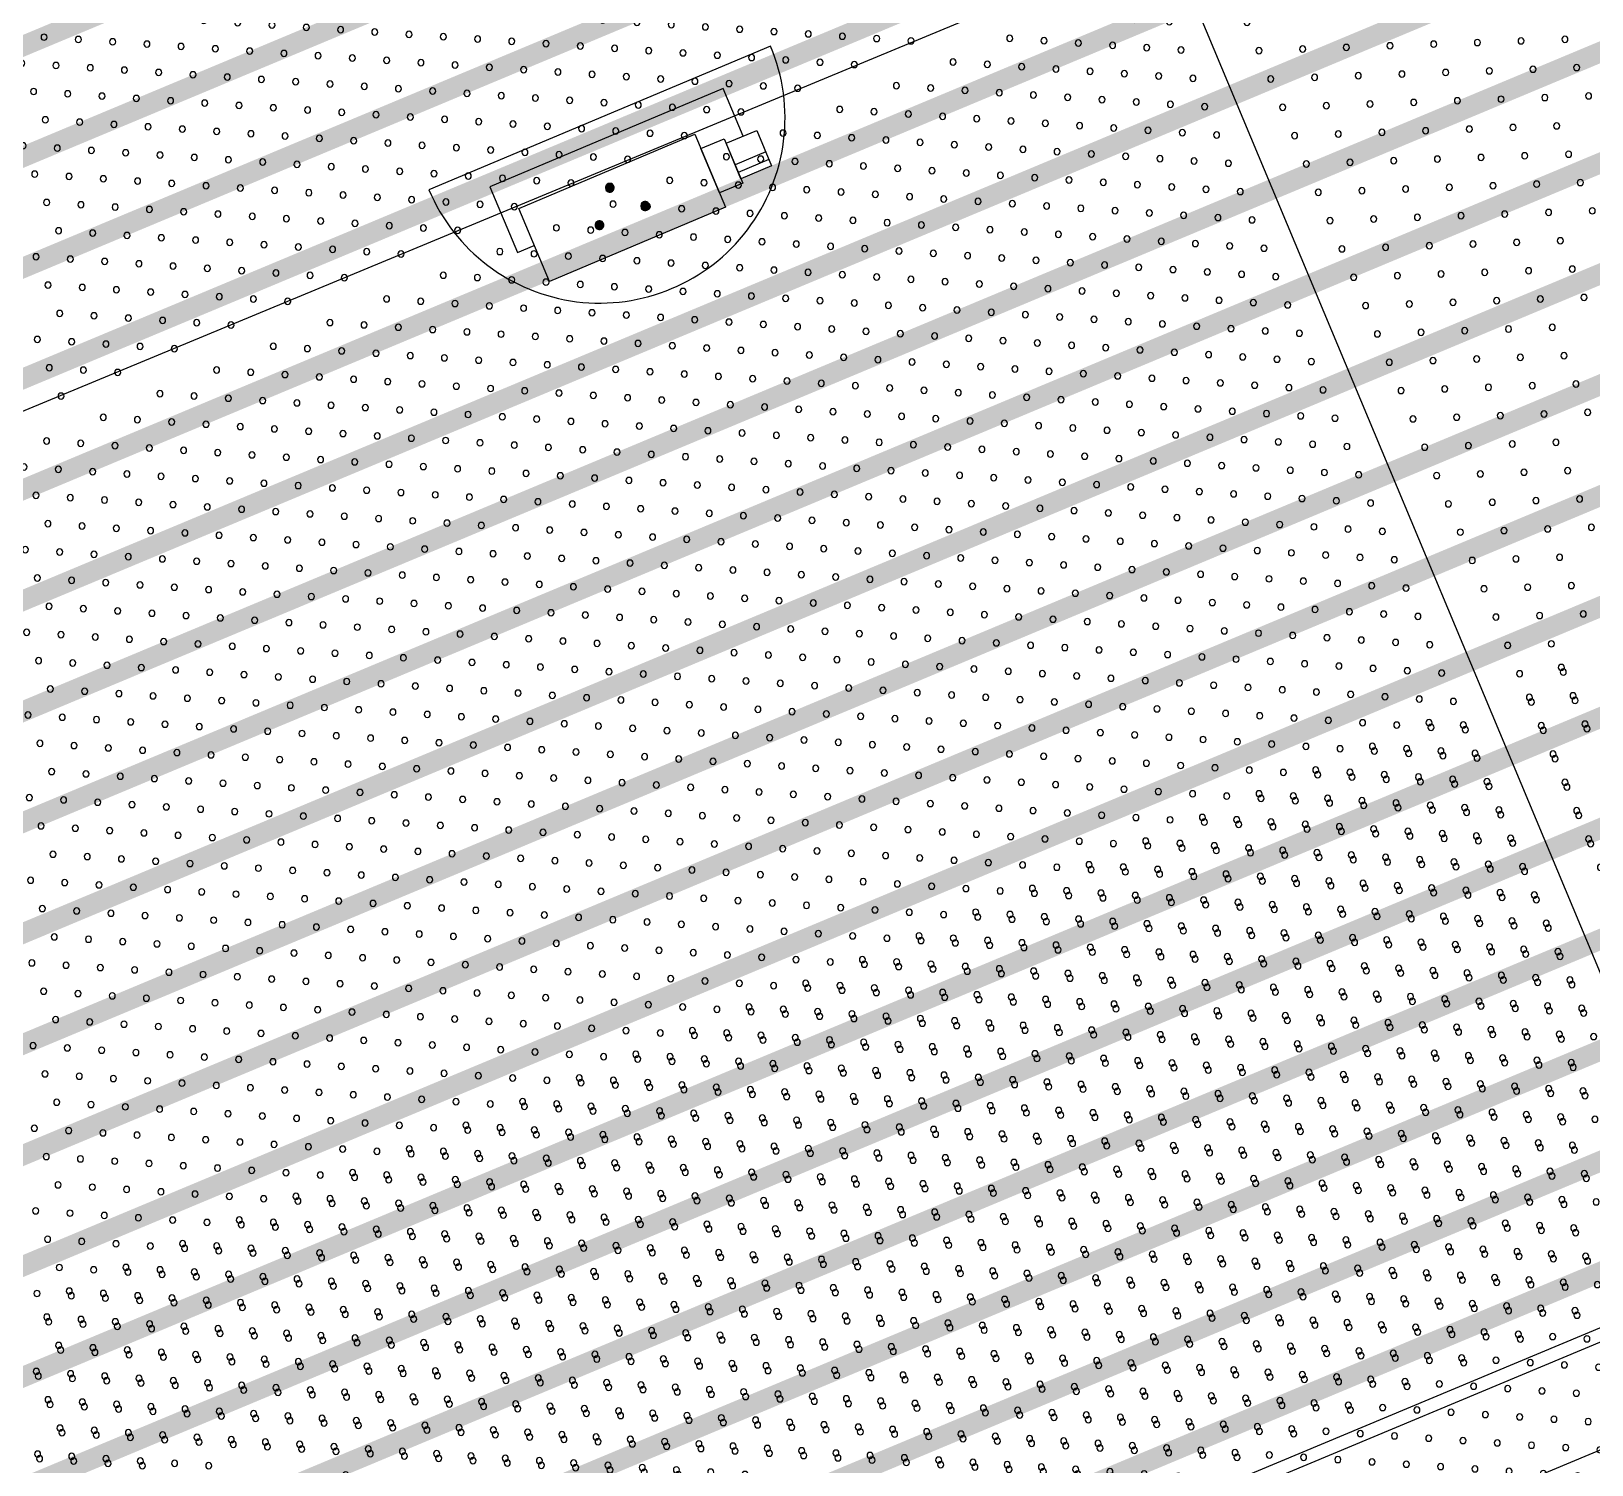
# Model space of a CAD drawing. Header units: millimetres. Extents: x 712803 to 922331, y -1382701 to -1225629.
# Drawn here: x 812058 to 813583, y -1277630 to -1276229 of the extents above; entities that cross this region are included whole.
import ezdxf

# ---------------------------------------------------------------- set-up
doc = ezdxf.new("R2010")
doc.units = ezdxf.units.MM
doc.header["$LTSCALE"] = 10
doc.header["$MEASUREMENT"] = 0
doc.linetypes.add('CENTER', pattern=[50.8, 31.75, -6.35, 6.35, -6.35])
for name, color, linetype in [('I—平顶-投影仪、监控', 62, 'Continuous'), ('I—平顶—分格线', 8, 'Continuous'), ('I—平顶—暖通', 144, 'Continuous'), ('I—平顶—灯具', 62, 'Continuous')]:
    doc.layers.add(name, color=color, linetype=linetype)

# ---------------------------------------------------------------- blocks, each defined once
blk = doc.blocks.new('4560')
at = {"layer": 'I—平顶—分格线', "color": 1}
for centre in [(-2960, -440), (-2960, -470), (-2960, -500), (-2960, -530), (-2920, -545), (-2960, -560), (-2920, -575), (-2960, -590), (-2920, -605), (-2960, -620), (-2920, -635), (-2960, -650), (-2880, -650), (-2920, -665), (-2960, -680), (-2880, -680), (-2920, -695), (-2960, -710), (-2880, -710), (-2920, -725), (-2840, -725), (-2960, -740), (-2880, -740), (-2920, -755), (-2840, -755), (-2960, -770), (-2880, -770), (-2920, -785), (-2840, -785), (-2960, -800), (-2880, -800), (-2920, -815), (-2840, -815), (-2960, -830), (-2880, -830), (-2800, -830), (-2920, -845), (-2840, -845), (-2960, -860), (-2880, -860), (-2800, -860), (-2920, -875), (-2840, -875), (-2960, -890), (-2880, -890), (-2800, -890), (-2920, -905), (-2840, -905), (-2960, -920), (-2880, -920), (-2800, -920), (-2920, -935), (-2840, -935), (-2760, -935), (-2960, -950), (-2880, -950), (-2800, -950), (-2920, -965), (-2840, -965), (-2760, -965), (-2960, -980), (-2880, -980), (-2800, -980), (-2920, -995), (-2840, -995), (-2760, -995), (-2960, -1010), (-2880, -1010), (-2800, -1010), (-2720, -1010), (-2920, -1025), (-2840, -1025), (-2760, -1025), (-2960, -1040), (-2920, -1055), (-2880, -1040), (-2840, -1055), (-2800, -1040), (-2760, -1055), (-2720, -1040), (-2960, -1070), (-2880, -1070), (-2800, -1070), (-2720, -1070), (-2920, -1085), (-2840, -1085), (-2760, -1085), (-2960, -1100), (-2880, -1100), (-2800, -1100), (-2720, -1100), (-2920, -1115), (-2840, -1115), (-2760, -1115), (-2680, -1115), (-2960, -1130), (-2880, -1130), (-2800, -1130), (-2720, -1130), (-2920, -1145), (-2840, -1145), (-2760, -1145), (-2680, -1145), (-2960, -1160), (-2880, -1160), (-2800, -1160), (-2720, -1160), (-2920, -1175), (-2840, -1175), (-2760, -1175), (-2680, -1175), (-2960, -1190), (-2880, -1190), (-2800, -1190), (-2720, -1190), (-2920, -1205), (-2840, -1205), (-2760, -1205), (-2960, -1220), (-2880, -1220), (-2800, -1220), (-2920, -1235), (-2840, -1235), (-2960, -1250), (-2880, -1250), (-2920, -1265), (-2960, -1280), (-2960, -1310), (-2920, -1325), (-2960, -1340), (-2920, -1355), (-2960, -1370), (-2920, -1385)]:
    blk.add_circle(centre, 3, dxfattribs=at)
blk = doc.blocks.new('30-2')
at = {"layer": 'I—平顶—分格线'}
for centre in [(-1250, -634.7), (-470, -634.7), (-1325, -664.7), (-1295, -664.7), (-1265, -664.7), (-1235, -664.7), (-545, -664.7), (-515, -664.7), (-485, -664.7), (-455, -664.7), (-1370, -694.7), (-1340, -694.7), (-1310, -694.7), (-1280, -694.7), (-1250, -694.7), (-1220, -694.7), (-620, -694.7), (-590, -694.7), (-560, -694.7), (-530, -694.7), (-500, -694.7), (-470, -694.7), (-440, -694.7), (-1385, -724.7), (-1355, -724.7), (-1325, -724.7), (-1295, -724.7), (-1265, -724.7), (-1235, -724.7), (-1205, -724.7), (-695, -724.7), (-665, -724.7), (-635, -724.7), (-605, -724.7), (-575, -724.7), (-545, -724.7), (-515, -724.7), (-485, -724.7), (-455, -724.7), (-425, -724.7), (-1370, -754.7), (-1340, -754.7), (-1310, -754.7), (-1280, -754.7), (-1250, -754.7), (-1220, -754.7), (-1190, -754.7), (-770, -754.7), (-740, -754.7), (-710, -754.7), (-680, -754.7), (-650, -754.7), (-620, -754.7), (-590, -754.7), (-560, -754.7), (-530, -754.7), (-500, -754.7), (-470, -754.7), (-440, -754.7), (-1385, -784.7), (-1355, -784.7), (-1325, -784.7), (-1295, -784.7), (-1265, -784.7), (-1235, -784.7), (-1205, -784.7), (-1175, -784.7), (-845, -784.7), (-815, -784.7), (-785, -784.7), (-755, -784.7), (-725, -784.7), (-695, -784.7), (-665, -784.7), (-635, -784.7), (-605, -784.7), (-575, -784.7), (-545, -784.7), (-515, -784.7), (-485, -784.7), (-455, -784.7), (-425, -784.7), (-1370, -814.7), (-1340, -814.7), (-1310, -814.7), (-1280, -814.7), (-1250, -814.7), (-1220, -814.7), (-1190, -814.7), (-920, -814.7), (-890, -814.7), (-860, -814.7), (-830, -814.7), (-800, -814.7), (-770, -814.7), (-740, -814.7), (-710, -814.7), (-680, -814.7), (-650, -814.7), (-620, -814.7), (-590, -814.7), (-560, -814.7), (-530, -814.7), (-500, -814.7), (-470, -814.7), (-440, -814.7), (-410, -814.7), (-1385, -844.7), (-1355, -844.7), (-1325, -844.7), (-1295, -844.7), (-1265, -844.7), (-1235, -844.7), (-1205, -844.7), (-1175, -844.7), (-995, -844.7), (-965, -844.7), (-935, -844.7), (-905, -844.7), (-875, -844.7), (-845, -844.7), (-815, -844.7), (-785, -844.7), (-755, -844.7), (-725, -844.7), (-695, -844.7), (-665, -844.7), (-635, -844.7), (-605, -844.7), (-575, -844.7), (-545, -844.7), (-515, -844.7), (-485, -844.7), (-455, -844.7), (-425, -844.7), (-395, -844.7), (-1370, -874.7), (-1340, -874.7), (-1310, -874.7), (-1280, -874.7), (-1250, -874.7), (-1220, -874.7), (-1190, -874.7), (-1160, -874.7), (-1070, -874.7), (-1040, -874.7), (-1010, -874.7), (-980, -874.7), (-950, -874.7), (-920, -874.7), (-890, -874.7), (-860, -874.7), (-830, -874.7), (-800, -874.7), (-770, -874.7), (-740, -874.7), (-710, -874.7), (-680, -874.7), (-650, -874.7), (-620, -874.7), (-590, -874.7), (-560, -874.7), (-530, -874.7), (-500, -874.7), (-470, -874.7), (-440, -874.7), (-410, -874.7), (-380, -874.7), (-1385, -904.7), (-1355, -904.7), (-1325, -904.7), (-1295, -904.7), (-1265, -904.7), (-1235, -904.7), (-1205, -904.7), (-1175, -904.7), (-1145, -904.7), (-1115, -904.7), (-1085, -904.7), (-1055, -904.7), (-1025, -904.7), (-995, -904.7), (-965, -904.7), (-935, -904.7), (-905, -904.7), (-875, -904.7), (-845, -904.7), (-815, -904.7), (-785, -904.7), (-755, -904.7), (-725, -904.7), (-695, -904.7), (-665, -904.7), (-635, -904.7), (-605, -904.7), (-575, -904.7), (-545, -904.7), (-515, -904.7), (-485, -904.7), (-455, -904.7), (-425, -904.7), (-395, -904.7), (-365, -904.7), (-1370, -934.7), (-1340, -934.7), (-1310, -934.7), (-1280, -934.7), (-1250, -934.7), (-1220, -934.7), (-1190, -934.7), (-1160, -934.7), (-1130, -934.7), (-1100, -934.7), (-1070, -934.7), (-1040, -934.7), (-1010, -934.7), (-980, -934.7), (-950, -934.7), (-920, -934.7), (-890, -934.7), (-860, -934.7), (-830, -934.7), (-800, -934.7), (-770, -934.7), (-740, -934.7), (-710, -934.7), (-680, -934.7), (-650, -934.7), (-620, -934.7), (-590, -934.7), (-560, -934.7), (-530, -934.7), (-500, -934.7), (-470, -934.7), (-440, -934.7), (-410, -934.7), (-380, -934.7), (-350, -934.7), (-1385, -964.7), (-1355, -964.7), (-1325, -964.7), (-1295, -964.7), (-1265, -964.7), (-1235, -964.7), (-1205, -964.7), (-1175, -964.7), (-1145, -964.7), (-1115, -964.7), (-1085, -964.7), (-1055, -964.7), (-1025, -964.7), (-995, -964.7), (-965, -964.7), (-935, -964.7), (-905, -964.7), (-875, -964.7), (-845, -964.7), (-815, -964.7), (-785, -964.7), (-755, -964.7), (-725, -964.7), (-695, -964.7), (-665, -964.7), (-635, -964.7), (-605, -964.7), (-575, -964.7), (-545, -964.7), (-515, -964.7), (-485, -964.7), (-455, -964.7), (-425, -964.7), (-395, -964.7), (-365, -964.7), (-335, -964.7), (-1370, -994.7), (-1340, -994.7), (-1310, -994.7), (-1280, -994.7), (-1250, -994.7), (-1220, -994.7), (-1190, -994.7), (-1160, -994.7), (-1130, -994.7), (-1100, -994.7), (-1070, -994.7), (-1040, -994.7), (-1010, -994.7), (-980, -994.7), (-950, -994.7), (-920, -994.7), (-890, -994.7), (-860, -994.7), (-830, -994.7), (-800, -994.7), (-770, -994.7), (-740, -994.7), (-710, -994.7), (-680, -994.7), (-650, -994.7), (-620, -994.7), (-590, -994.7), (-560, -994.7), (-530, -994.7), (-500, -994.7), (-470, -994.7), (-440, -994.7), (-410, -994.7), (-380, -994.7), (-350, -994.7), (-320, -994.7), (-1385, -1024.7), (-1355, -1024.7), (-1325, -1024.7), (-1295, -1024.7), (-1265, -1024.7), (-1235, -1024.7), (-1205, -1024.7), (-1175, -1024.7), (-1145, -1024.7), (-1115, -1024.7), (-1085, -1024.7), (-1055, -1024.7), (-1025, -1024.7), (-995, -1024.7), (-965, -1024.7), (-935, -1024.7), (-905, -1024.7), (-875, -1024.7), (-845, -1024.7), (-815, -1024.7), (-785, -1024.7), (-755, -1024.7), (-725, -1024.7), (-695, -1024.7), (-665, -1024.7), (-635, -1024.7), (-605, -1024.7), (-575, -1024.7), (-545, -1024.7), (-515, -1024.7), (-485, -1024.7), (-455, -1024.7), (-425, -1024.7), (-395, -1024.7), (-365, -1024.7), (-335, -1024.7), (-305, -1024.7), (-1370, -1054.7), (-1340, -1054.7), (-1310, -1054.7), (-1280, -1054.7), (-1250, -1054.7), (-1220, -1054.7), (-1190, -1054.7), (-1160, -1054.7), (-1130, -1054.7), (-1100, -1054.7), (-1070, -1054.7), (-1040, -1054.7), (-1010, -1054.7), (-980, -1054.7), (-950, -1054.7), (-920, -1054.7), (-890, -1054.7), (-860, -1054.7), (-830, -1054.7), (-800, -1054.7), (-770, -1054.7), (-740, -1054.7), (-710, -1054.7), (-680, -1054.7), (-650, -1054.7), (-620, -1054.7), (-590, -1054.7), (-560, -1054.7), (-530, -1054.7), (-500, -1054.7), (-470, -1054.7), (-440, -1054.7), (-410, -1054.7), (-380, -1054.7), (-350, -1054.7), (-320, -1054.7), (-290, -1054.7), (-80, -1054.7), (-50, -1054.7), (-20, -1054.7), (-1385, -1084.7), (-1355, -1084.7), (-1325, -1084.7), (-1295, -1084.7), (-1265, -1084.7), (-1235, -1084.7), (-1205, -1084.7), (-1175, -1084.7), (-1145, -1084.7), (-1115, -1084.7), (-1085, -1084.7), (-1055, -1084.7), (-1025, -1084.7), (-995, -1084.7), (-965, -1084.7), (-935, -1084.7), (-905, -1084.7), (-875, -1084.7), (-845, -1084.7), (-815, -1084.7), (-785, -1084.7), (-755, -1084.7), (-725, -1084.7), (-695, -1084.7), (-665, -1084.7), (-635, -1084.7), (-605, -1084.7), (-575, -1084.7), (-545, -1084.7), (-515, -1084.7), (-485, -1084.7), (-455, -1084.7), (-425, -1084.7), (-395, -1084.7), (-365, -1084.7), (-335, -1084.7), (-305, -1084.7), (-275, -1084.7), (-155, -1084.7), (-125, -1084.7), (-95, -1084.7), (-65, -1084.7), (-35, -1084.7), (-1370, -1114.7), (-1340, -1114.7), (-1310, -1114.7), (-1280, -1114.7), (-1250, -1114.7), (-1220, -1114.7), (-1190, -1114.7), (-1160, -1114.7), (-1130, -1114.7), (-1100, -1114.7), (-1070, -1114.7), (-1040, -1114.7), (-1010, -1114.7), (-980, -1114.7), (-950, -1114.7), (-920, -1114.7), (-890, -1114.7), (-860, -1114.7), (-830, -1114.7), (-800, -1114.7), (-770, -1114.7), (-740, -1114.7), (-710, -1114.7), (-680, -1114.7), (-650, -1114.7), (-620, -1114.7), (-590, -1114.7), (-560, -1114.7), (-530, -1114.7), (-500, -1114.7), (-470, -1114.7), (-440, -1114.7), (-410, -1114.7), (-380, -1114.7), (-350, -1114.7), (-320, -1114.7), (-290, -1114.7), (-260, -1114.7), (-230, -1114.7), (-200, -1114.7), (-170, -1114.7), (-140, -1114.7), (-110, -1114.7), (-80, -1114.7), (-50, -1114.7), (-20, -1114.7), (-1385, -1144.7), (-1355, -1144.7), (-1325, -1144.7), (-1295, -1144.7), (-1265, -1144.7), (-1235, -1144.7), (-1205, -1144.7), (-1175, -1144.7), (-1145, -1144.7), (-1115, -1144.7), (-1085, -1144.7), (-1055, -1144.7), (-1025, -1144.7), (-995, -1144.7), (-965, -1144.7), (-935, -1144.7), (-905, -1144.7), (-875, -1144.7), (-845, -1144.7), (-815, -1144.7), (-785, -1144.7), (-755, -1144.7), (-725, -1144.7), (-695, -1144.7), (-665, -1144.7), (-635, -1144.7), (-605, -1144.7), (-575, -1144.7), (-545, -1144.7), (-515, -1144.7), (-485, -1144.7), (-455, -1144.7), (-425, -1144.7), (-395, -1144.7), (-365, -1144.7), (-335, -1144.7), (-305, -1144.7), (-275, -1144.7), (-245, -1144.7), (-215, -1144.7), (-185, -1144.7), (-155, -1144.7), (-125, -1144.7), (-95, -1144.7), (-65, -1144.7), (-35, -1144.7), (-1370, -1174.7), (-1340, -1174.7), (-1310, -1174.7), (-1280, -1174.7), (-1250, -1174.7), (-1220, -1174.7), (-1190, -1174.7), (-1160, -1174.7), (-1130, -1174.7), (-1100, -1174.7), (-1070, -1174.7), (-1040, -1174.7), (-1010, -1174.7), (-980, -1174.7), (-950, -1174.7), (-920, -1174.7), (-890, -1174.7), (-860, -1174.7), (-830, -1174.7), (-800, -1174.7), (-770, -1174.7), (-740, -1174.7), (-710, -1174.7), (-680, -1174.7), (-650, -1174.7), (-620, -1174.7), (-590, -1174.7), (-560, -1174.7), (-530, -1174.7), (-500, -1174.7), (-470, -1174.7), (-440, -1174.7), (-410, -1174.7), (-380, -1174.7), (-350, -1174.7), (-320, -1174.7), (-290, -1174.7), (-260, -1174.7), (-230, -1174.7), (-200, -1174.7), (-170, -1174.7), (-140, -1174.7), (-110, -1174.7), (-80, -1174.7), (-50, -1174.7), (-20, -1174.7), (-1385, -1204.7), (-1355, -1204.7), (-1325, -1204.7), (-1295, -1204.7), (-1265, -1204.7), (-1235, -1204.7), (-1205, -1204.7), (-1175, -1204.7), (-1145, -1204.7), (-1115, -1204.7), (-1085, -1204.7), (-1055, -1204.7), (-1025, -1204.7), (-995, -1204.7), (-965, -1204.7), (-935, -1204.7), (-905, -1204.7), (-875, -1204.7), (-845, -1204.7), (-815, -1204.7), (-785, -1204.7), (-755, -1204.7), (-725, -1204.7), (-695, -1204.7), (-665, -1204.7), (-635, -1204.7), (-605, -1204.7), (-575, -1204.7), (-545, -1204.7), (-515, -1204.7), (-485, -1204.7), (-455, -1204.7), (-425, -1204.7), (-395, -1204.7), (-365, -1204.7), (-335, -1204.7), (-305, -1204.7), (-275, -1204.7), (-245, -1204.7), (-215, -1204.7), (-185, -1204.7), (-155, -1204.7), (-125, -1204.7), (-95, -1204.7), (-65, -1204.7), (-35, -1204.7), (-1370, -1234.7), (-1340, -1234.7), (-1310, -1234.7), (-1280, -1234.7), (-1250, -1234.7), (-1220, -1234.7), (-1190, -1234.7), (-1160, -1234.7), (-1130, -1234.7), (-1100, -1234.7), (-1070, -1234.7), (-1040, -1234.7), (-1010, -1234.7), (-980, -1234.7), (-950, -1234.7), (-920, -1234.7), (-890, -1234.7), (-860, -1234.7), (-830, -1234.7), (-800, -1234.7), (-770, -1234.7), (-740, -1234.7), (-710, -1234.7), (-680, -1234.7), (-650, -1234.7), (-620, -1234.7), (-590, -1234.7), (-560, -1234.7), (-530, -1234.7), (-500, -1234.7), (-470, -1234.7), (-440, -1234.7), (-410, -1234.7), (-380, -1234.7), (-350, -1234.7), (-320, -1234.7), (-290, -1234.7), (-260, -1234.7), (-230, -1234.7), (-200, -1234.7), (-170, -1234.7), (-140, -1234.7), (-110, -1234.7), (-80, -1234.7), (-50, -1234.7), (-20, -1234.7), (-1385, -1264.7), (-1355, -1264.7), (-1325, -1264.7), (-1295, -1264.7), (-1265, -1264.7), (-1235, -1264.7), (-1205, -1264.7), (-1175, -1264.7), (-1145, -1264.7), (-1115, -1264.7), (-1085, -1264.7), (-1055, -1264.7), (-1025, -1264.7), (-995, -1264.7), (-965, -1264.7), (-935, -1264.7), (-905, -1264.7), (-875, -1264.7), (-845, -1264.7), (-815, -1264.7), (-785, -1264.7), (-755, -1264.7), (-725, -1264.7), (-695, -1264.7), (-665, -1264.7), (-635, -1264.7), (-605, -1264.7), (-575, -1264.7), (-545, -1264.7), (-515, -1264.7), (-485, -1264.7), (-455, -1264.7), (-425, -1264.7), (-395, -1264.7), (-365, -1264.7), (-335, -1264.7), (-305, -1264.7), (-275, -1264.7), (-245, -1264.7), (-215, -1264.7), (-185, -1264.7), (-155, -1264.7), (-125, -1264.7), (-95, -1264.7), (-65, -1264.7), (-35, -1264.7), (-1370, -1294.7), (-1340, -1294.7), (-1310, -1294.7), (-1280, -1294.7), (-1250, -1294.7), (-1220, -1294.7), (-1190, -1294.7), (-1160, -1294.7), (-1130, -1294.7), (-1100, -1294.7), (-1070, -1294.7), (-1040, -1294.7), (-1010, -1294.7), (-980, -1294.7), (-950, -1294.7), (-920, -1294.7), (-890, -1294.7), (-860, -1294.7), (-830, -1294.7), (-800, -1294.7), (-770, -1294.7), (-740, -1294.7), (-710, -1294.7), (-680, -1294.7), (-650, -1294.7), (-620, -1294.7), (-590, -1294.7), (-560, -1294.7), (-530, -1294.7), (-500, -1294.7), (-470, -1294.7), (-440, -1294.7), (-410, -1294.7), (-380, -1294.7), (-350, -1294.7), (-320, -1294.7), (-290, -1294.7), (-260, -1294.7), (-230, -1294.7), (-200, -1294.7), (-170, -1294.7), (-140, -1294.7), (-110, -1294.7), (-80, -1294.7), (-50, -1294.7), (-20, -1294.7), (-1385, -1324.7), (-1355, -1324.7), (-1325, -1324.7), (-1295, -1324.7), (-1265, -1324.7), (-1235, -1324.7), (-1205, -1324.7), (-1175, -1324.7), (-1145, -1324.7), (-1115, -1324.7), (-1085, -1324.7), (-1055, -1324.7), (-1025, -1324.7), (-995, -1324.7), (-965, -1324.7), (-935, -1324.7), (-905, -1324.7), (-875, -1324.7), (-845, -1324.7), (-815, -1324.7), (-785, -1324.7), (-755, -1324.7), (-725, -1324.7), (-695, -1324.7), (-665, -1324.7), (-635, -1324.7), (-605, -1324.7), (-575, -1324.7), (-545, -1324.7), (-515, -1324.7), (-485, -1324.7), (-455, -1324.7), (-425, -1324.7), (-395, -1324.7), (-365, -1324.7), (-335, -1324.7), (-305, -1324.7), (-275, -1324.7), (-245, -1324.7), (-215, -1324.7), (-185, -1324.7), (-155, -1324.7), (-125, -1324.7), (-95, -1324.7), (-65, -1324.7), (-35, -1324.7), (-1370, -1354.7), (-1340, -1354.7), (-1310, -1354.7), (-1280, -1354.7), (-1250, -1354.7), (-1220, -1354.7), (-1190, -1354.7), (-1160, -1354.7), (-1130, -1354.7), (-1100, -1354.7), (-1070, -1354.7), (-1040, -1354.7), (-1010, -1354.7), (-980, -1354.7), (-950, -1354.7), (-920, -1354.7), (-890, -1354.7), (-860, -1354.7), (-830, -1354.7), (-800, -1354.7), (-770, -1354.7), (-740, -1354.7), (-710, -1354.7), (-680, -1354.7), (-650, -1354.7), (-620, -1354.7), (-590, -1354.7), (-560, -1354.7), (-530, -1354.7), (-500, -1354.7), (-470, -1354.7), (-440, -1354.7), (-410, -1354.7), (-380, -1354.7), (-350, -1354.7), (-320, -1354.7), (-290, -1354.7), (-260, -1354.7), (-230, -1354.7), (-200, -1354.7), (-170, -1354.7), (-140, -1354.7), (-110, -1354.7), (-80, -1354.7), (-50, -1354.7), (-20, -1354.7), (-1385, -1384.7), (-1355, -1384.7), (-1325, -1384.7), (-1295, -1384.7), (-1265, -1384.7), (-1235, -1384.7), (-1205, -1384.7), (-1175, -1384.7), (-1145, -1384.7), (-1115, -1384.7), (-1085, -1384.7), (-1055, -1384.7), (-1025, -1384.7), (-995, -1384.7), (-965, -1384.7), (-935, -1384.7), (-905, -1384.7), (-875, -1384.7), (-845, -1384.7), (-815, -1384.7), (-785, -1384.7), (-755, -1384.7), (-725, -1384.7), (-695, -1384.7), (-665, -1384.7), (-635, -1384.7), (-605, -1384.7), (-575, -1384.7), (-545, -1384.7), (-515, -1384.7), (-485, -1384.7), (-455, -1384.7), (-425, -1384.7), (-395, -1384.7), (-365, -1384.7), (-335, -1384.7), (-305, -1384.7), (-275, -1384.7), (-245, -1384.7), (-215, -1384.7), (-185, -1384.7), (-155, -1384.7), (-125, -1384.7), (-95, -1384.7), (-65, -1384.7), (-35, -1384.7), (-1370, -1414.7), (-1340, -1414.7), (-1310, -1414.7), (-1280, -1414.7), (-1250, -1414.7), (-1220, -1414.7), (-1190, -1414.7), (-1160, -1414.7), (-1130, -1414.7), (-1100, -1414.7), (-1070, -1414.7), (-1040, -1414.7), (-1010, -1414.7), (-980, -1414.7), (-950, -1414.7), (-920, -1414.7), (-890, -1414.7), (-860, -1414.7), (-830, -1414.7), (-800, -1414.7), (-770, -1414.7), (-740, -1414.7), (-710, -1414.7), (-680, -1414.7), (-650, -1414.7), (-620, -1414.7), (-590, -1414.7), (-560, -1414.7), (-530, -1414.7), (-500, -1414.7), (-470, -1414.7), (-440, -1414.7), (-410, -1414.7), (-380, -1414.7), (-350, -1414.7), (-320, -1414.7), (-290, -1414.7), (-260, -1414.7), (-230, -1414.7), (-200, -1414.7), (-170, -1414.7), (-140, -1414.7), (-110, -1414.7), (-80, -1414.7), (-50, -1414.7), (-20, -1414.7), (-1385, -1444.7), (-1355, -1444.7), (-1325, -1444.7), (-1295, -1444.7), (-1265, -1444.7), (-1235, -1444.7), (-1205, -1444.7), (-1175, -1444.7), (-1145, -1444.7), (-1115, -1444.7), (-1085, -1444.7), (-1055, -1444.7), (-1025, -1444.7), (-995, -1444.7), (-965, -1444.7), (-935, -1444.7), (-905, -1444.7), (-875, -1444.7), (-845, -1444.7), (-815, -1444.7), (-785, -1444.7), (-755, -1444.7), (-725, -1444.7), (-695, -1444.7), (-665, -1444.7), (-635, -1444.7), (-605, -1444.7), (-575, -1444.7), (-545, -1444.7), (-515, -1444.7), (-485, -1444.7), (-455, -1444.7), (-425, -1444.7), (-395, -1444.7), (-365, -1444.7), (-335, -1444.7), (-305, -1444.7), (-275, -1444.7), (-245, -1444.7), (-215, -1444.7), (-185, -1444.7), (-155, -1444.7), (-125, -1444.7), (-95, -1444.7), (-65, -1444.7), (-35, -1444.7), (-1370, -1474.7), (-1340, -1474.7), (-1310, -1474.7), (-1280, -1474.7), (-1250, -1474.7), (-1220, -1474.7), (-1190, -1474.7), (-1160, -1474.7), (-1130, -1474.7), (-1100, -1474.7), (-1070, -1474.7), (-1040, -1474.7), (-1010, -1474.7), (-980, -1474.7), (-950, -1474.7), (-920, -1474.7), (-890, -1474.7), (-860, -1474.7), (-830, -1474.7), (-800, -1474.7), (-770, -1474.7), (-740, -1474.7), (-710, -1474.7), (-680, -1474.7), (-650, -1474.7), (-620, -1474.7), (-590, -1474.7), (-560, -1474.7), (-530, -1474.7), (-500, -1474.7), (-470, -1474.7), (-440, -1474.7), (-410, -1474.7), (-380, -1474.7), (-350, -1474.7), (-320, -1474.7), (-290, -1474.7), (-260, -1474.7), (-230, -1474.7), (-200, -1474.7), (-170, -1474.7), (-140, -1474.7), (-110, -1474.7), (-80, -1474.7), (-50, -1474.7), (-20, -1474.7), (-1385, -1504.7), (-1355, -1504.7), (-1325, -1504.7), (-1295, -1504.7), (-1265, -1504.7), (-1235, -1504.7), (-1205, -1504.7), (-1175, -1504.7), (-1145, -1504.7), (-1115, -1504.7), (-1085, -1504.7), (-1055, -1504.7), (-1025, -1504.7), (-995, -1504.7), (-965, -1504.7), (-935, -1504.7), (-905, -1504.7), (-875, -1504.7), (-845, -1504.7), (-815, -1504.7), (-785, -1504.7), (-755, -1504.7), (-725, -1504.7), (-695, -1504.7), (-665, -1504.7), (-635, -1504.7), (-605, -1504.7), (-575, -1504.7), (-545, -1504.7), (-515, -1504.7), (-485, -1504.7), (-455, -1504.7), (-425, -1504.7), (-395, -1504.7), (-365, -1504.7), (-335, -1504.7), (-305, -1504.7), (-275, -1504.7), (-245, -1504.7), (-215, -1504.7), (-185, -1504.7), (-155, -1504.7), (-125, -1504.7), (-95, -1504.7), (-65, -1504.7), (-35, -1504.7), (-1370, -1534.7), (-1340, -1534.7), (-1310, -1534.7), (-1280, -1534.7), (-1250, -1534.7), (-1220, -1534.7), (-1190, -1534.7), (-1160, -1534.7), (-1130, -1534.7), (-1100, -1534.7), (-1070, -1534.7), (-1040, -1534.7), (-1010, -1534.7), (-980, -1534.7), (-950, -1534.7), (-920, -1534.7), (-890, -1534.7), (-860, -1534.7), (-830, -1534.7), (-800, -1534.7), (-770, -1534.7), (-740, -1534.7), (-710, -1534.7), (-680, -1534.7), (-650, -1534.7), (-620, -1534.7), (-590, -1534.7), (-560, -1534.7), (-530, -1534.7), (-500, -1534.7), (-470, -1534.7), (-440, -1534.7), (-410, -1534.7), (-380, -1534.7), (-350, -1534.7), (-320, -1534.7), (-290, -1534.7), (-260, -1534.7), (-230, -1534.7), (-200, -1534.7), (-170, -1534.7), (-140, -1534.7), (-110, -1534.7), (-80, -1534.7), (-50, -1534.7), (-20, -1534.7), (-1385, -1564.7), (-1355, -1564.7), (-1325, -1564.7), (-1295, -1564.7), (-1265, -1564.7), (-1235, -1564.7), (-1205, -1564.7), (-1175, -1564.7), (-1145, -1564.7), (-1115, -1564.7), (-1085, -1564.7), (-1055, -1564.7), (-1025, -1564.7), (-995, -1564.7), (-965, -1564.7), (-935, -1564.7), (-905, -1564.7), (-875, -1564.7), (-845, -1564.7), (-815, -1564.7), (-785, -1564.7), (-755, -1564.7), (-725, -1564.7), (-695, -1564.7), (-665, -1564.7), (-635, -1564.7), (-605, -1564.7), (-575, -1564.7), (-545, -1564.7), (-515, -1564.7), (-485, -1564.7), (-455, -1564.7), (-425, -1564.7), (-395, -1564.7), (-365, -1564.7), (-335, -1564.7), (-305, -1564.7), (-275, -1564.7), (-245, -1564.7), (-215, -1564.7), (-185, -1564.7), (-155, -1564.7), (-125, -1564.7), (-95, -1564.7), (-65, -1564.7), (-35, -1564.7), (-1370, -1594.7), (-1340, -1594.7), (-1310, -1594.7), (-1280, -1594.7), (-1250, -1594.7), (-1220, -1594.7), (-1190, -1594.7), (-1160, -1594.7), (-1130, -1594.7), (-1100, -1594.7), (-1070, -1594.7), (-1040, -1594.7), (-1010, -1594.7), (-980, -1594.7), (-950, -1594.7), (-920, -1594.7), (-890, -1594.7), (-860, -1594.7), (-830, -1594.7), (-800, -1594.7), (-770, -1594.7), (-740, -1594.7), (-710, -1594.7), (-680, -1594.7), (-650, -1594.7), (-620, -1594.7), (-590, -1594.7), (-560, -1594.7), (-530, -1594.7), (-500, -1594.7), (-470, -1594.7), (-440, -1594.7), (-410, -1594.7), (-380, -1594.7), (-350, -1594.7), (-320, -1594.7), (-290, -1594.7), (-260, -1594.7), (-230, -1594.7), (-200, -1594.7), (-170, -1594.7), (-140, -1594.7), (-110, -1594.7), (-80, -1594.7), (-50, -1594.7), (-20, -1594.7), (-1385, -1624.7), (-1355, -1624.7), (-1325, -1624.7), (-1295, -1624.7), (-1265, -1624.7), (-1235, -1624.7), (-1205, -1624.7), (-1175, -1624.7), (-1145, -1624.7), (-1115, -1624.7), (-1085, -1624.7), (-1055, -1624.7), (-1025, -1624.7), (-995, -1624.7), (-965, -1624.7), (-935, -1624.7), (-905, -1624.7), (-875, -1624.7), (-845, -1624.7), (-815, -1624.7), (-785, -1624.7), (-755, -1624.7), (-725, -1624.7), (-695, -1624.7), (-665, -1624.7), (-635, -1624.7), (-605, -1624.7), (-575, -1624.7), (-545, -1624.7), (-515, -1624.7), (-485, -1624.7), (-455, -1624.7), (-425, -1624.7), (-395, -1624.7), (-365, -1624.7), (-335, -1624.7), (-305, -1624.7), (-275, -1624.7), (-245, -1624.7), (-215, -1624.7), (-185, -1624.7), (-155, -1624.7), (-125, -1624.7), (-95, -1624.7), (-65, -1624.7), (-35, -1624.7), (-1370, -1654.7), (-1340, -1654.7), (-1310, -1654.7), (-1280, -1654.7), (-1250, -1654.7), (-1220, -1654.7), (-1190, -1654.7), (-1160, -1654.7), (-1130, -1654.7), (-1100, -1654.7), (-1070, -1654.7), (-1040, -1654.7), (-1010, -1654.7), (-980, -1654.7), (-950, -1654.7), (-920, -1654.7), (-890, -1654.7), (-860, -1654.7), (-830, -1654.7), (-800, -1654.7), (-770, -1654.7), (-740, -1654.7), (-710, -1654.7), (-680, -1654.7), (-650, -1654.7), (-620, -1654.7), (-590, -1654.7), (-560, -1654.7), (-530, -1654.7), (-500, -1654.7), (-470, -1654.7), (-440, -1654.7), (-410, -1654.7), (-380, -1654.7), (-350, -1654.7), (-320, -1654.7), (-290, -1654.7), (-260, -1654.7), (-230, -1654.7), (-200, -1654.7), (-170, -1654.7), (-140, -1654.7), (-110, -1654.7), (-80, -1654.7), (-50, -1654.7), (-20, -1654.7), (-1385, -1684.7), (-1355, -1684.7), (-1325, -1684.7), (-1295, -1684.7), (-1265, -1684.7), (-1235, -1684.7), (-1205, -1684.7), (-1175, -1684.7), (-1145, -1684.7), (-1115, -1684.7), (-1085, -1684.7), (-1055, -1684.7), (-1025, -1684.7), (-995, -1684.7), (-965, -1684.7), (-935, -1684.7), (-905, -1684.7), (-875, -1684.7), (-845, -1684.7), (-815, -1684.7), (-785, -1684.7), (-755, -1684.7), (-725, -1684.7), (-695, -1684.7), (-665, -1684.7), (-635, -1684.7), (-605, -1684.7), (-575, -1684.7), (-545, -1684.7), (-515, -1684.7), (-485, -1684.7), (-455, -1684.7), (-425, -1684.7), (-395, -1684.7), (-365, -1684.7), (-335, -1684.7), (-305, -1684.7), (-275, -1684.7), (-245, -1684.7), (-215, -1684.7), (-185, -1684.7), (-155, -1684.7), (-125, -1684.7), (-95, -1684.7), (-65, -1684.7), (-35, -1684.7), (-1370, -1714.7), (-1340, -1714.7), (-1310, -1714.7), (-1280, -1714.7), (-1250, -1714.7), (-1220, -1714.7), (-1190, -1714.7), (-1160, -1714.7), (-1130, -1714.7), (-1100, -1714.7), (-1070, -1714.7), (-1040, -1714.7), (-1010, -1714.7), (-980, -1714.7), (-950, -1714.7), (-920, -1714.7), (-890, -1714.7), (-860, -1714.7), (-830, -1714.7), (-800, -1714.7), (-770, -1714.7), (-740, -1714.7), (-710, -1714.7), (-680, -1714.7), (-650, -1714.7), (-620, -1714.7), (-590, -1714.7), (-560, -1714.7), (-530, -1714.7), (-500, -1714.7), (-470, -1714.7), (-440, -1714.7), (-410, -1714.7), (-380, -1714.7), (-350, -1714.7), (-320, -1714.7), (-290, -1714.7), (-260, -1714.7), (-230, -1714.7), (-200, -1714.7), (-170, -1714.7), (-140, -1714.7), (-110, -1714.7), (-80, -1714.7), (-50, -1714.7), (-20, -1714.7), (-1385, -1744.7), (-1355, -1744.7), (-1325, -1744.7), (-1295, -1744.7), (-1265, -1744.7), (-1235, -1744.7), (-1205, -1744.7), (-1175, -1744.7), (-1145, -1744.7), (-1115, -1744.7), (-1085, -1744.7), (-1055, -1744.7), (-1025, -1744.7), (-995, -1744.7), (-965, -1744.7), (-935, -1744.7), (-905, -1744.7), (-875, -1744.7), (-845, -1744.7), (-815, -1744.7), (-785, -1744.7), (-755, -1744.7), (-725, -1744.7), (-695, -1744.7), (-665, -1744.7), (-635, -1744.7), (-605, -1744.7), (-575, -1744.7), (-545, -1744.7), (-515, -1744.7), (-485, -1744.7), (-455, -1744.7), (-425, -1744.7), (-395, -1744.7), (-365, -1744.7), (-335, -1744.7), (-305, -1744.7), (-275, -1744.7), (-245, -1744.7), (-215, -1744.7), (-185, -1744.7), (-155, -1744.7), (-125, -1744.7), (-95, -1744.7), (-65, -1744.7), (-35, -1744.7), (-1370, -1774.7), (-1340, -1774.7), (-1310, -1774.7), (-1280, -1774.7), (-1250, -1774.7), (-1220, -1774.7), (-1190, -1774.7), (-1160, -1774.7), (-1130, -1774.7), (-1100, -1774.7), (-1070, -1774.7), (-1040, -1774.7), (-1010, -1774.7), (-980, -1774.7), (-950, -1774.7), (-920, -1774.7), (-890, -1774.7), (-860, -1774.7), (-830, -1774.7), (-800, -1774.7), (-770, -1774.7), (-740, -1774.7), (-710, -1774.7), (-680, -1774.7), (-650, -1774.7), (-620, -1774.7), (-590, -1774.7), (-560, -1774.7), (-530, -1774.7), (-500, -1774.7), (-470, -1774.7), (-440, -1774.7), (-410, -1774.7), (-380, -1774.7), (-350, -1774.7), (-320, -1774.7), (-290, -1774.7), (-260, -1774.7), (-230, -1774.7), (-200, -1774.7), (-170, -1774.7), (-140, -1774.7), (-110, -1774.7), (-80, -1774.7), (-50, -1774.7), (-20, -1774.7), (-1385, -1804.7), (-1355, -1804.7), (-1325, -1804.7), (-1295, -1804.7), (-1265, -1804.7), (-1235, -1804.7), (-1205, -1804.7), (-1175, -1804.7), (-1145, -1804.7), (-1115, -1804.7), (-1085, -1804.7), (-1055, -1804.7), (-1025, -1804.7), (-995, -1804.7), (-965, -1804.7), (-935, -1804.7), (-905, -1804.7), (-875, -1804.7), (-845, -1804.7), (-815, -1804.7), (-785, -1804.7), (-755, -1804.7), (-725, -1804.7), (-695, -1804.7), (-665, -1804.7), (-635, -1804.7), (-605, -1804.7), (-575, -1804.7), (-545, -1804.7), (-515, -1804.7), (-485, -1804.7), (-455, -1804.7), (-425, -1804.7), (-395, -1804.7), (-365, -1804.7), (-335, -1804.7), (-305, -1804.7), (-275, -1804.7), (-245, -1804.7), (-215, -1804.7), (-185, -1804.7), (-155, -1804.7), (-125, -1804.7), (-95, -1804.7), (-65, -1804.7), (-35, -1804.7), (-1370, -1834.7), (-1340, -1834.7), (-1310, -1834.7), (-1280, -1834.7), (-1250, -1834.7), (-1220, -1834.7), (-1190, -1834.7), (-1160, -1834.7), (-1130, -1834.7), (-1100, -1834.7), (-1070, -1834.7), (-1040, -1834.7), (-1010, -1834.7), (-980, -1834.7), (-950, -1834.7), (-920, -1834.7), (-890, -1834.7), (-860, -1834.7), (-830, -1834.7), (-800, -1834.7), (-770, -1834.7), (-740, -1834.7), (-710, -1834.7), (-680, -1834.7), (-650, -1834.7), (-620, -1834.7), (-590, -1834.7), (-560, -1834.7), (-530, -1834.7), (-500, -1834.7), (-470, -1834.7), (-440, -1834.7), (-410, -1834.7), (-380, -1834.7), (-350, -1834.7), (-320, -1834.7), (-290, -1834.7), (-260, -1834.7), (-230, -1834.7), (-200, -1834.7), (-170, -1834.7), (-140, -1834.7), (-110, -1834.7), (-80, -1834.7), (-50, -1834.7), (-20, -1834.7), (-1385, -1864.7), (-1355, -1864.7), (-1325, -1864.7), (-1295, -1864.7), (-1265, -1864.7), (-1235, -1864.7), (-1205, -1864.7), (-1175, -1864.7), (-1145, -1864.7), (-1115, -1864.7), (-1085, -1864.7), (-1055, -1864.7), (-1025, -1864.7), (-995, -1864.7), (-965, -1864.7), (-935, -1864.7), (-905, -1864.7), (-875, -1864.7), (-845, -1864.7), (-815, -1864.7), (-785, -1864.7), (-755, -1864.7), (-725, -1864.7), (-695, -1864.7), (-665, -1864.7), (-635, -1864.7), (-605, -1864.7), (-575, -1864.7), (-545, -1864.7), (-515, -1864.7), (-485, -1864.7), (-455, -1864.7), (-425, -1864.7), (-395, -1864.7), (-365, -1864.7), (-335, -1864.7), (-305, -1864.7), (-275, -1864.7), (-245, -1864.7), (-215, -1864.7), (-185, -1864.7), (-155, -1864.7), (-125, -1864.7), (-95, -1864.7), (-65, -1864.7), (-35, -1864.7), (-1370, -1894.7), (-1340, -1894.7), (-1310, -1894.7), (-1280, -1894.7), (-1250, -1894.7), (-1220, -1894.7), (-1190, -1894.7), (-1160, -1894.7), (-1130, -1894.7), (-1100, -1894.7), (-1070, -1894.7), (-1040, -1894.7), (-1010, -1894.7), (-980, -1894.7), (-950, -1894.7), (-920, -1894.7), (-890, -1894.7), (-860, -1894.7), (-830, -1894.7), (-800, -1894.7), (-770, -1894.7), (-740, -1894.7), (-710, -1894.7), (-680, -1894.7), (-650, -1894.7), (-620, -1894.7), (-590, -1894.7), (-560, -1894.7), (-530, -1894.7), (-500, -1894.7), (-470, -1894.7), (-440, -1894.7), (-410, -1894.7), (-380, -1894.7), (-350, -1894.7), (-320, -1894.7), (-290, -1894.7), (-260, -1894.7), (-230, -1894.7), (-200, -1894.7), (-170, -1894.7), (-140, -1894.7), (-110, -1894.7), (-80, -1894.7), (-50, -1894.7), (-20, -1894.7), (-1385, -1924.7), (-1355, -1924.7), (-1325, -1924.7), (-1295, -1924.7), (-1265, -1924.7), (-1235, -1924.7), (-1205, -1924.7), (-1175, -1924.7), (-1145, -1924.7), (-1115, -1924.7), (-1085, -1924.7), (-1055, -1924.7), (-1025, -1924.7), (-995, -1924.7), (-965, -1924.7), (-935, -1924.7), (-905, -1924.7), (-875, -1924.7), (-845, -1924.7), (-815, -1924.7), (-785, -1924.7), (-755, -1924.7), (-725, -1924.7), (-695, -1924.7), (-665, -1924.7), (-635, -1924.7), (-605, -1924.7), (-575, -1924.7), (-545, -1924.7), (-515, -1924.7), (-485, -1924.7), (-455, -1924.7), (-425, -1924.7), (-395, -1924.7), (-365, -1924.7), (-335, -1924.7), (-305, -1924.7), (-275, -1924.7), (-245, -1924.7), (-215, -1924.7), (-185, -1924.7), (-155, -1924.7), (-125, -1924.7), (-95, -1924.7), (-65, -1924.7), (-35, -1924.7), (-1370, -1954.7), (-1340, -1954.7), (-1310, -1954.7), (-1280, -1954.7), (-1250, -1954.7), (-1220, -1954.7), (-1190, -1954.7), (-1160, -1954.7), (-1130, -1954.7), (-1100, -1954.7), (-1070, -1954.7), (-1040, -1954.7), (-1010, -1954.7), (-980, -1954.7), (-950, -1954.7), (-920, -1954.7), (-890, -1954.7), (-860, -1954.7), (-830, -1954.7), (-800, -1954.7), (-770, -1954.7), (-740, -1954.7), (-710, -1954.7), (-680, -1954.7), (-650, -1954.7), (-620, -1954.7), (-590, -1954.7), (-560, -1954.7), (-530, -1954.7), (-500, -1954.7), (-470, -1954.7), (-440, -1954.7), (-410, -1954.7), (-380, -1954.7), (-350, -1954.7), (-320, -1954.7), (-290, -1954.7), (-260, -1954.7), (-230, -1954.7), (-200, -1954.7), (-170, -1954.7), (-140, -1954.7), (-110, -1954.7), (-80, -1954.7), (-50, -1954.7), (-20, -1954.7), (-1385, -1984.7), (-1355, -1984.7), (-1325, -1984.7), (-1295, -1984.7), (-1265, -1984.7), (-1235, -1984.7), (-1205, -1984.7), (-1175, -1984.7), (-1145, -1984.7), (-1115, -1984.7), (-1085, -1984.7), (-1055, -1984.7), (-1025, -1984.7), (-995, -1984.7), (-965, -1984.7), (-935, -1984.7), (-905, -1984.7), (-875, -1984.7), (-845, -1984.7), (-815, -1984.7), (-785, -1984.7), (-755, -1984.7), (-725, -1984.7), (-695, -1984.7), (-665, -1984.7), (-635, -1984.7), (-605, -1984.7), (-575, -1984.7), (-545, -1984.7), (-515, -1984.7), (-485, -1984.7), (-455, -1984.7), (-425, -1984.7), (-395, -1984.7), (-365, -1984.7), (-335, -1984.7), (-305, -1984.7), (-275, -1984.7), (-245, -1984.7), (-215, -1984.7), (-185, -1984.7), (-155, -1984.7), (-125, -1984.7), (-95, -1984.7), (-65, -1984.7), (-35, -1984.7), (-1370, -2014.7), (-1340, -2014.7), (-1310, -2014.7), (-1280, -2014.7), (-1250, -2014.7), (-1220, -2014.7), (-1190, -2014.7), (-1160, -2014.7), (-1130, -2014.7), (-1100, -2014.7), (-1070, -2014.7), (-1040, -2014.7), (-1010, -2014.7), (-980, -2014.7), (-950, -2014.7), (-920, -2014.7), (-890, -2014.7), (-860, -2014.7), (-830, -2014.7), (-800, -2014.7), (-770, -2014.7), (-740, -2014.7), (-710, -2014.7), (-680, -2014.7), (-650, -2014.7), (-620, -2014.7), (-590, -2014.7), (-560, -2014.7), (-530, -2014.7), (-500, -2014.7), (-470, -2014.7), (-440, -2014.7), (-410, -2014.7), (-380, -2014.7), (-350, -2014.7), (-320, -2014.7), (-290, -2014.7), (-260, -2014.7), (-230, -2014.7), (-200, -2014.7), (-170, -2014.7), (-140, -2014.7), (-110, -2014.7), (-80, -2014.7), (-50, -2014.7), (-20, -2014.7), (-1385, -2044.7), (-1355, -2044.7), (-1325, -2044.7), (-1295, -2044.7), (-1265, -2044.7), (-1235, -2044.7), (-1205, -2044.7), (-1175, -2044.7), (-1145, -2044.7), (-1115, -2044.7), (-1085, -2044.7), (-1055, -2044.7), (-1025, -2044.7), (-995, -2044.7), (-965, -2044.7), (-935, -2044.7), (-905, -2044.7), (-875, -2044.7), (-845, -2044.7), (-815, -2044.7), (-785, -2044.7), (-755, -2044.7), (-725, -2044.7), (-695, -2044.7), (-665, -2044.7), (-635, -2044.7), (-605, -2044.7), (-575, -2044.7), (-545, -2044.7), (-515, -2044.7), (-485, -2044.7), (-455, -2044.7), (-425, -2044.7), (-395, -2044.7), (-365, -2044.7), (-335, -2044.7), (-305, -2044.7), (-275, -2044.7), (-245, -2044.7), (-215, -2044.7), (-185, -2044.7), (-155, -2044.7), (-125, -2044.7), (-95, -2044.7), (-65, -2044.7), (-35, -2044.7), (-1370, -2074.7), (-1340, -2074.7), (-1310, -2074.7), (-1280, -2074.7), (-1250, -2074.7), (-1220, -2074.7), (-1190, -2074.7), (-1160, -2074.7), (-1130, -2074.7), (-1100, -2074.7), (-1070, -2074.7), (-1040, -2074.7), (-1010, -2074.7), (-980, -2074.7), (-950, -2074.7), (-920, -2074.7), (-890, -2074.7), (-860, -2074.7), (-830, -2074.7), (-800, -2074.7), (-770, -2074.7), (-740, -2074.7), (-710, -2074.7), (-680, -2074.7), (-650, -2074.7), (-620, -2074.7), (-590, -2074.7), (-560, -2074.7), (-530, -2074.7), (-500, -2074.7), (-470, -2074.7), (-440, -2074.7), (-410, -2074.7), (-380, -2074.7), (-350, -2074.7), (-320, -2074.7), (-290, -2074.7), (-260, -2074.7), (-230, -2074.7), (-200, -2074.7), (-170, -2074.7), (-140, -2074.7), (-110, -2074.7), (-80, -2074.7), (-50, -2074.7), (-20, -2074.7), (-1385, -2104.7), (-1355, -2104.7), (-1325, -2104.7), (-1295, -2104.7), (-1265, -2104.7), (-1235, -2104.7), (-1205, -2104.7), (-1175, -2104.7), (-1145, -2104.7), (-1115, -2104.7), (-1085, -2104.7), (-1055, -2104.7), (-1025, -2104.7), (-995, -2104.7), (-965, -2104.7), (-935, -2104.7), (-905, -2104.7), (-875, -2104.7), (-845, -2104.7), (-815, -2104.7), (-785, -2104.7), (-755, -2104.7), (-725, -2104.7), (-695, -2104.7), (-665, -2104.7), (-635, -2104.7), (-605, -2104.7), (-575, -2104.7), (-545, -2104.7), (-515, -2104.7), (-485, -2104.7), (-455, -2104.7), (-425, -2104.7), (-395, -2104.7), (-365, -2104.7), (-335, -2104.7), (-305, -2104.7), (-275, -2104.7), (-245, -2104.7), (-215, -2104.7), (-185, -2104.7), (-155, -2104.7), (-125, -2104.7), (-95, -2104.7), (-65, -2104.7), (-1370, -2134.7), (-1340, -2134.7), (-1310, -2134.7), (-1280, -2134.7), (-1250, -2134.7), (-1220, -2134.7), (-1190, -2134.7), (-1160, -2134.7), (-1130, -2134.7), (-1100, -2134.7), (-1070, -2134.7), (-1040, -2134.7), (-1010, -2134.7), (-980, -2134.7), (-950, -2134.7), (-920, -2134.7), (-890, -2134.7), (-860, -2134.7), (-830, -2134.7), (-800, -2134.7), (-770, -2134.7), (-740, -2134.7), (-710, -2134.7), (-680, -2134.7), (-650, -2134.7), (-620, -2134.7), (-590, -2134.7), (-560, -2134.7), (-530, -2134.7), (-500, -2134.7), (-470, -2134.7), (-440, -2134.7), (-410, -2134.7), (-380, -2134.7), (-350, -2134.7), (-320, -2134.7), (-290, -2134.7), (-260, -2134.7), (-230, -2134.7), (-200, -2134.7), (-170, -2134.7), (-140, -2134.7), (-1385, -2164.7), (-1355, -2164.7), (-1325, -2164.7), (-1295, -2164.7), (-1265, -2164.7), (-1235, -2164.7), (-1205, -2164.7), (-1175, -2164.7), (-1145, -2164.7), (-1115, -2164.7), (-1085, -2164.7), (-1055, -2164.7), (-1025, -2164.7), (-995, -2164.7), (-965, -2164.7), (-935, -2164.7), (-905, -2164.7), (-875, -2164.7), (-845, -2164.7), (-815, -2164.7), (-785, -2164.7), (-755, -2164.7), (-725, -2164.7), (-695, -2164.7), (-665, -2164.7), (-635, -2164.7), (-605, -2164.7), (-575, -2164.7), (-545, -2164.7), (-515, -2164.7), (-485, -2164.7), (-455, -2164.7), (-425, -2164.7), (-395, -2164.7), (-365, -2164.7), (-335, -2164.7), (-305, -2164.7), (-275, -2164.7), (-245, -2164.7), (-215, -2164.7), (-1370, -2194.7), (-1340, -2194.7), (-1310, -2194.7), (-1280, -2194.7), (-1250, -2194.7), (-1220, -2194.7), (-1190, -2194.7), (-1160, -2194.7), (-1130, -2194.7), (-1100, -2194.7), (-1070, -2194.7), (-1040, -2194.7), (-1010, -2194.7), (-980, -2194.7), (-950, -2194.7), (-920, -2194.7), (-890, -2194.7), (-860, -2194.7), (-830, -2194.7), (-800, -2194.7), (-770, -2194.7), (-740, -2194.7), (-710, -2194.7), (-680, -2194.7), (-650, -2194.7), (-620, -2194.7), (-590, -2194.7), (-560, -2194.7), (-530, -2194.7), (-500, -2194.7), (-470, -2194.7), (-440, -2194.7), (-410, -2194.7), (-380, -2194.7), (-350, -2194.7), (-320, -2194.7), (-290, -2194.7)]:
    blk.add_circle(centre, 3, dxfattribs=at)
blk = doc.blocks.new('*U326')
for p, q in [((-1939.31, 40.3), (6260.41, 40.3)), ((6265.15, 0), (-1944.05, 0)), ((6260.41, 4.74), (-1939.31, 4.74))]:
    blk.add_line(p, q)
blk = doc.blocks.new('1080P半球')
h = blk.add_hatch(color=256)
edge = h.paths.add_edge_path()
edge.add_ellipse((331, -135.7), major_axis=(3.05, 3.05), ratio=1, start_angle=315, end_angle=495)
edge.add_ellipse((331, -135.7), major_axis=(3.05, 3.05), ratio=1, start_angle=135, end_angle=315)
h = blk.add_hatch(color=256)
edge = h.paths.add_edge_path()
edge.add_ellipse((307.5, -165.5), major_axis=(3.05, 3.05), ratio=1, start_angle=315, end_angle=495)
edge.add_ellipse((307.5, -165.5), major_axis=(3.05, 3.05), ratio=1, start_angle=135, end_angle=315)
h = blk.add_hatch(color=256)
edge = h.paths.add_edge_path()
edge.add_ellipse((355.9, -165.5), major_axis=(3.05, 3.05), ratio=1, start_angle=315, end_angle=495)
edge.add_ellipse((355.9, -165.5), major_axis=(3.05, 3.05), ratio=1, start_angle=135, end_angle=315)
for p, q in [((529.4, -69), (167.3, -69)), ((470.7, -89.4), (223.4, -89.4)), ((223.4, -89.4), (223.4, -159.1)), ((470.7, -139.7), (470.7, -89.4)), ((241.1, -197.2), (241.1, -119.8)), ((241.1, -119.8), (427.9, -119.8)), ((427.9, -119.8), (427.9, -197.2)), ((427.9, -182), (427.9, -134.9)), ((427.9, -134.9), (452.5, -134.9)), ((452.5, -134.9), (452.5, -182)), ((452.5, -177.3), (452.5, -139.7)), ((452.5, -139.7), (485, -139.7)), ((485, -139.7), (485, -177.3)), ((223.4, -159.1), (241.1, -159.1)), ((485, -162.5), (452.5, -162.5)), ((452.5, -182), (427.9, -182)), ((485, -170.6), (452.5, -170.6)), ((485, -177.3), (452.5, -177.3)), ((427.9, -197.2), (241.1, -197.2))]:
    blk.add_line(p, q)
blk.add_arc((348.4, -69), 181, 180, 0)
for centre, start_param, end_param in [((331, -135.7), 5.497787, 8.63938), ((331, -135.7), 2.356194, 5.497787), ((307.5, -165.5), 5.497787, 8.63938), ((307.5, -165.5), 2.356194, 5.497787), ((355.9, -165.5), 5.497787, 8.63938), ((355.9, -165.5), 2.356194, 5.497787)]:
    blk.add_ellipse(centre, major_axis=(3.05, 3.05), ratio=1, start_param=start_param, end_param=end_param)
blk = doc.blocks.new('P1-T2')
at = {"layer": 'I—平顶—分格线'}
for points in [[(-2809.9, -23.6), (-2863, -22432.8)], [(-5690.8, -20224.7), (-10.8, -20224.7)]]:
    blk.add_lwpolyline(points, dxfattribs=at)
at = {"layer": 'I—平顶—灯具', "linetype": 'CENTER', "ltscale": 0.01, "const_width": 20}
for points in [[(-3190, -20), (-3190, -22429.3)], [(-3090, -20), (-3090, -22429.3)], [(-2990, -20), (-2990, -22429.3)], [(-2890, -20), (-2890, -22429.3)], [(-2790, -20), (-2790, -22429.3)], [(-2690, -20), (-2690, -22429.3)], [(-2590, -20), (-2590, -22429.3)], [(-2490, -20), (-2490, -22429.3)], [(-2390, -20), (-2390, -22429.3)], [(-2290, -20), (-2290, -22449.3)], [(-2190, -20), (-2190, -22449.3)], [(-2090, -20), (-2090, -22449.3)], [(-1990, -20), (-1990, -22429.3)], [(-1890, -20), (-1890, -22429.3)], [(-1790, -20), (-1790, -22429.3)], [(-1690, -20), (-1690, -22429.3)], [(-1590, -20), (-1590, -22429.3)], [(-1490, -20), (-1490, -22429.3)]]:
    blk.add_lwpolyline(points, dxfattribs=at)
at = {"layer": 'I—平顶-投影仪、监控', "extrusion": (-1.25571e-09, -2.52524e-12, 1), "rotation": 90.11522258657779}
blk.add_blockref('1080P半球', (-2976.1, -21152.7, 0), dxfattribs=at)
at = {"layer": 'I—平顶—分格线'}
for name, p, xscale, rotation in [('4560', (-1440, -17224.6), -0.9999999999999996, 270), ('4560', (-665, -17224.6), -0.9999999999999996, 270), ('30-2', (-2840, -22449.3), -1, 180), ('30-2', (-1440, -22449.3), -1, 180), ('30-2', (-665, -22449.3), -1, 180)]:
    blk.add_blockref(name, p, dxfattribs=dict(at, xscale=xscale, rotation=rotation))
at = {"layer": 'I—平顶—暖通', "xscale": -2.729779416098289, "yscale": 2.729779416098289, "zscale": 2.729779416098289, "rotation": 270}
blk.add_blockref('*U326', (-1440, -17122.5), dxfattribs=at)

msp = doc.modelspace()

# ---------------------------------------------------------------- block references
at = {"rotation": 292.6891305224073}
msp.add_blockref('P1-T2', (832929.7, -1270972.1, 0), dxfattribs=at)

doc.saveas('drawing.dxf')
